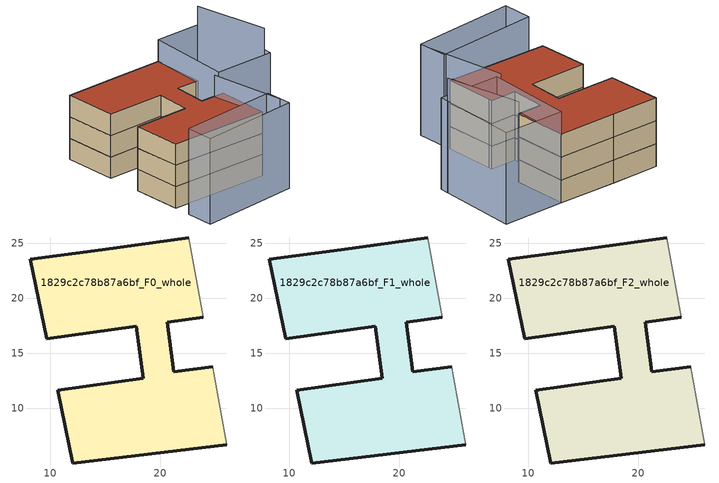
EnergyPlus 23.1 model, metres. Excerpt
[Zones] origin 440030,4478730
1829c2c78b87a6bf_F0_whole
 floor ground (EU_floor_Construction): 26.07,6.66 24.87,13.22 24.77,13.75 21.26,13.3 20.64,17.81 23.93,18.25 22.6,25.48 14.74,24.42 8.19,23.54 9.68,16.32 17.84,17.43 18.46,12.7 10.68,11.62 12.07,5.01 z0
 wall outside (EU_wall_Construction): 23.93,18.25 20.64,17.81 21.26,13.3 24.77,13.75 / 26.07,6.66 12.07,5.01 10.68,11.62 18.46,12.7 17.84,17.43 9.68,16.32 8.19,23.54 14.74,24.42 22.6,25.48 z0:3
 wall adiabatic (EU_wall_Construction): 24.77,13.75 24.87,13.22 26.07,6.66 / 22.6,25.48 23.93,18.25 z0:3
1829c2c78b87a6bf_F1_whole
 floor to 1829c2c78b87a6bf_F0_whole (EU_floor_Construction): 26.07,6.66 24.87,13.22 24.77,13.75 21.26,13.3 20.64,17.81 23.93,18.25 22.6,25.48 14.74,24.42 8.19,23.54 9.68,16.32 17.84,17.43 18.46,12.7 10.68,11.62 12.06,5.01 z3
 wall outside (EU_wall_Construction): 23.93,18.25 20.64,17.81 21.26,13.3 24.77,13.75 / 26.07,6.66 12.07,5.01 10.68,11.62 18.46,12.7 17.84,17.43 9.68,16.32 8.19,23.54 14.74,24.42 22.6,25.48 z3:6
 wall adiabatic (EU_wall_Construction): 24.77,13.75 24.87,13.22 26.07,6.66 / 22.6,25.48 23.93,18.25 z3:6
1829c2c78b87a6bf_F2_whole
 floor to 1829c2c78b87a6bf_F1_whole (EU_floor_Construction): 26.07,6.66 24.87,13.22 24.77,13.75 21.26,13.3 20.64,17.81 23.93,18.25 22.6,25.48 14.74,24.42 8.19,23.54 9.68,16.32 17.84,17.43 18.46,12.7 10.68,11.62 12.06,5.01 z6
 wall outside (EU_wall_Construction): 23.93,18.25 20.64,17.81 21.26,13.3 24.77,13.75 / 26.07,6.66 12.07,5.01 10.68,11.62 18.46,12.7 17.84,17.43 9.68,16.32 8.19,23.54 14.74,24.42 22.6,25.48 z6:9
 wall adiabatic (EU_wall_Construction): 24.77,13.75 24.87,13.22 26.07,6.66 / 22.6,25.48 23.93,18.25 z6:9
 roof outside (EU_roof_Construction): 22.6,25.48 23.93,18.25 20.64,17.81 21.26,13.3 24.77,13.75 24.87,13.22 26.07,6.66 12.07,5.01 10.68,11.62 18.46,12.7 17.84,17.43 9.68,16.32 8.19,23.54 14.74,24.42 z9
shading: 26.63,3.53 23.27,13.41 / 13.35,-0.99 12.55,2.78 / 12.55,2.78 26.21,5.68 / 26.21,5.68 27.01,1.91 / 27.01,1.91 13.35,-0.99 / 30.96,26.57 32.49,14.89 / 32.49,14.89 24.13,13.8 / 24.13,13.8 22.6,25.48 / 22.6,25.48 30.96,26.57 z0:12; 32.34,16.04 28.65,25.68 z0:15
[Building]
EU S2 Campaign: North Axis=0; Terrain=City; Solar Distribution=FullExterior
[Site:Location]
Madrid: Latitude=40.5; Longitude=-3.5; Time Zone=1; Elevation=609
[SizingPeriod:WeatherFileDays]
AnnualSizingPeriod: Begin Month=1; Begin Day of Month=1; End Month=12; End Day of Month=31; Day of Week for Start Day=Monday; Use Weather File Daylight Saving Period=No; Use Weather File Rain and Snow Indicators=No
[MATERIAL]
EU_InternalMass_Material: Roughness=MediumRough; Thickness=0.1; Conductivity=1; Density=1800; Specific Heat=900; Thermal Absorptance=0.9; Solar Absorptance=0.7; Visible Absorptance=0.7
[MATERIAL:NOMASS] Roughness=MediumRough; Thermal Absorptance=0.9; Solar Absorptance=0.7; Visible Absorptance=0.7
Name | Thermal Resistance
EU_wall_NoMass | 0.419739
EU_roof_NoMass | 0.352165
EU_floor_NoMass | 0.608284
[CONSTRUCTION]
EU_wall_Construction: EU_wall_NoMass
EU_roof_Construction: EU_roof_NoMass
EU_floor_Construction: EU_floor_NoMass
EU_InternalMass_Construction: EU_InternalMass_Material
[ZONE] Type=1; Multiplier=1; Ceiling Height=autocalculate; Volume=653.715; Floor Area=autocalculate; Part of Total Floor Area=Yes
1829c2c78b87a6bf_F0_whole; 1829c2c78b87a6bf_F1_whole; 1829c2c78b87a6bf_F2_whole
[INTERNALMASS] Construction=EU_InternalMass_Construction; Surface Area=217.907
Name | Zone or ZoneList
1829c2c78b87a6bf_F0_whole_EU_InternalMass | 1829c2c78b87a6bf_F0_whole
1829c2c78b87a6bf_F1_whole_EU_InternalMass | 1829c2c78b87a6bf_F1_whole
1829c2c78b87a6bf_F2_whole_EU_InternalMass | 1829c2c78b87a6bf_F2_whole
[OTHEREQUIPMENT] Fuel Type=Electricity; Design Level Calculation Method=Watts/Area; Power per Zone Floor Area=1; Fraction Latent=0; Fraction Radiant=0; Fraction Lost=0; Carbon Dioxide Generation Rate=0; EndUse Subcategory=EU_Step8_InternalGains
Name | Zone or ZoneList or Space or SpaceList | Schedule
EU_Step8_InternalGain_1829c2c78b87a6bf_F0_whole_f000 | 1829c2c78b87a6bf_F0_whole | EU_Step8_GainSchedule_1829c2c78b87a6bf_F0_whole_f000
EU_Step8_InternalGain_1829c2c78b87a6bf_F1_whole_f000 | 1829c2c78b87a6bf_F1_whole | EU_Step8_GainSchedule_1829c2c78b87a6bf_F1_whole_f000
EU_Step8_InternalGain_1829c2c78b87a6bf_F2_whole_f000 | 1829c2c78b87a6bf_F2_whole | EU_Step8_GainSchedule_1829c2c78b87a6bf_F2_whole_f000
[ZONEVENTILATION:DESIGNFLOWRATE] Schedule=EU_AlwaysOn; Design Flow Rate Calculation Method=AirChanges/Hour; Air Changes per Hour=0.703302; Ventilation Type=Natural; Fan Pressure Rise=0; Fan Total Efficiency=1; Constant Term Coefficient=1; Temperature Term Coefficient=0; Velocity Term Coefficient=0; Velocity Squared Term Coefficient=0; Minimum Indoor Temperature=-100; Maximum Indoor Temperature=100; Delta Temperature=-100; Minimum Outdoor Temperature=-100; Maximum Outdoor Temperature=100; Maximum Wind Speed=40
Name | Zone or ZoneList or Space or SpaceList
EU_ConstantAir_1829c2c78b87a6bf_F0_whole | 1829c2c78b87a6bf_F0_whole
EU_ConstantAir_1829c2c78b87a6bf_F1_whole | 1829c2c78b87a6bf_F1_whole
EU_ConstantAir_1829c2c78b87a6bf_F2_whole | 1829c2c78b87a6bf_F2_whole
[HVACTEMPLATE:THERMOSTAT] Constant Heating Setpoint=20; Constant Cooling Setpoint=50
EU_HeatOnly_1829c2c78b87a6bf_F0_whole; EU_HeatOnly_1829c2c78b87a6bf_F1_whole; EU_HeatOnly_1829c2c78b87a6bf_F2_whole
[HVACTEMPLATE:ZONE:IDEALLOADSAIRSYSTEM] System Availability Schedule=EU_AlwaysOn; Maximum Heating Supply Air Temperature=50; Minimum Cooling Supply Air Temperature=13; Maximum Heating Supply Air Humidity Ratio=0.0156; Minimum Cooling Supply Air Humidity Ratio=0.0077; Heating Limit=NoLimit; Cooling Limit=NoLimit; Heating Availability Schedule=EU_AlwaysOn; Cooling Availability Schedule=EU_CoolingOff; Dehumidification Control Type=ConstantSensibleHeatRatio; Cooling Sensible Heat Ratio=0.7; Dehumidification Setpoint=60; Humidification Control Type=None; Humidification Setpoint=30; Outdoor Air Method=None; Outdoor Air Flow Rate per Person=0.00944; Outdoor Air Flow Rate per Zone Floor Area=0; Outdoor Air Flow Rate per Zone=0; Demand Controlled Ventilation Type=None; Outdoor Air Economizer Type=NoEconomizer; Heat Recovery Type=None; Sensible Heat Recovery Effectiveness=0.7; Latent Heat Recovery Effectiveness=0.65
Name | Template Thermostat
1829c2c78b87a6bf_F0_whole | EU_HeatOnly_1829c2c78b87a6bf_F0_whole
1829c2c78b87a6bf_F1_whole | EU_HeatOnly_1829c2c78b87a6bf_F1_whole
1829c2c78b87a6bf_F2_whole | EU_HeatOnly_1829c2c78b87a6bf_F2_whole
[SIZING:ZONE] Zone Cooling Design Supply Air Temperature Input Method=SupplyAirTemperature; Zone Cooling Design Supply Air Temperature=13; Zone Heating Design Supply Air Temperature Input Method=SupplyAirTemperature; Zone Heating Design Supply Air Temperature=50; Zone Cooling Design Supply Air Humidity Ratio=0.008; Zone Heating Design Supply Air Humidity Ratio=0.008; Cooling Design Air Flow Method=DesignDay; Cooling Design Air Flow Rate=0; Cooling Minimum Air Flow per Zone Floor Area=0.000762; Cooling Minimum Air Flow=0; Cooling Minimum Air Flow Fraction=0.2; Heating Design Air Flow Method=DesignDay; Heating Design Air Flow Rate=0; Heating Maximum Air Flow per Zone Floor Area=0.002032; Heating Maximum Air Flow=0.141576; Heating Maximum Air Flow Fraction=0.3; Account for Dedicated Outdoor Air System=No; Dedicated Outdoor Air System Control Strategy=NeutralSupplyAir; Dedicated Outdoor Air Low Setpoint Temperature for Design=autosize; Dedicated Outdoor Air High Setpoint Temperature for Design=autosize; Zone Load Sizing Method=Sensible Load Only No Latent Load; Zone Latent Cooling Design Supply Air Humidity Ratio Input Method=HumidityRatioDifference; Zone Cooling Design Supply Air Humidity Ratio Difference=0.005; Zone Latent Heating Design Supply Air Humidity Ratio Input Method=HumidityRatioDifference; Zone Humidification Design Supply Air Humidity Ratio Difference=0.005
1829c2c78b87a6bf_F0_whole; 1829c2c78b87a6bf_F1_whole; 1829c2c78b87a6bf_F2_whole
[SCHEDULE:CONSTANT]
Name | Hourly Value
EU_AlwaysOn | 1
EU_CoolingOff | 0
[SCHEDULE:FILE] Column Number=1; Rows to Skip at Top=0; Number of Hours of Data=8760; Column Separator=Comma; Interpolate to Timestep=No; Minutes per Item=60; Adjust Schedule for Daylight Savings=Yes
Name | File
EU_Step8_GainSchedule_1829c2c78b87a6bf_F0_whole_f000 | ../../schedules/1829c2c78b87a6bf/1829c2c78b87a6bf_F0_whole_f000_gain.csv
EU_Step8_GainSchedule_1829c2c78b87a6bf_F1_whole_f000 | ../../schedules/1829c2c78b87a6bf/1829c2c78b87a6bf_F1_whole_f000_gain.csv
EU_Step8_GainSchedule_1829c2c78b87a6bf_F2_whole_f000 | ../../schedules/1829c2c78b87a6bf/1829c2c78b87a6bf_F2_whole_f000_gain.csv
